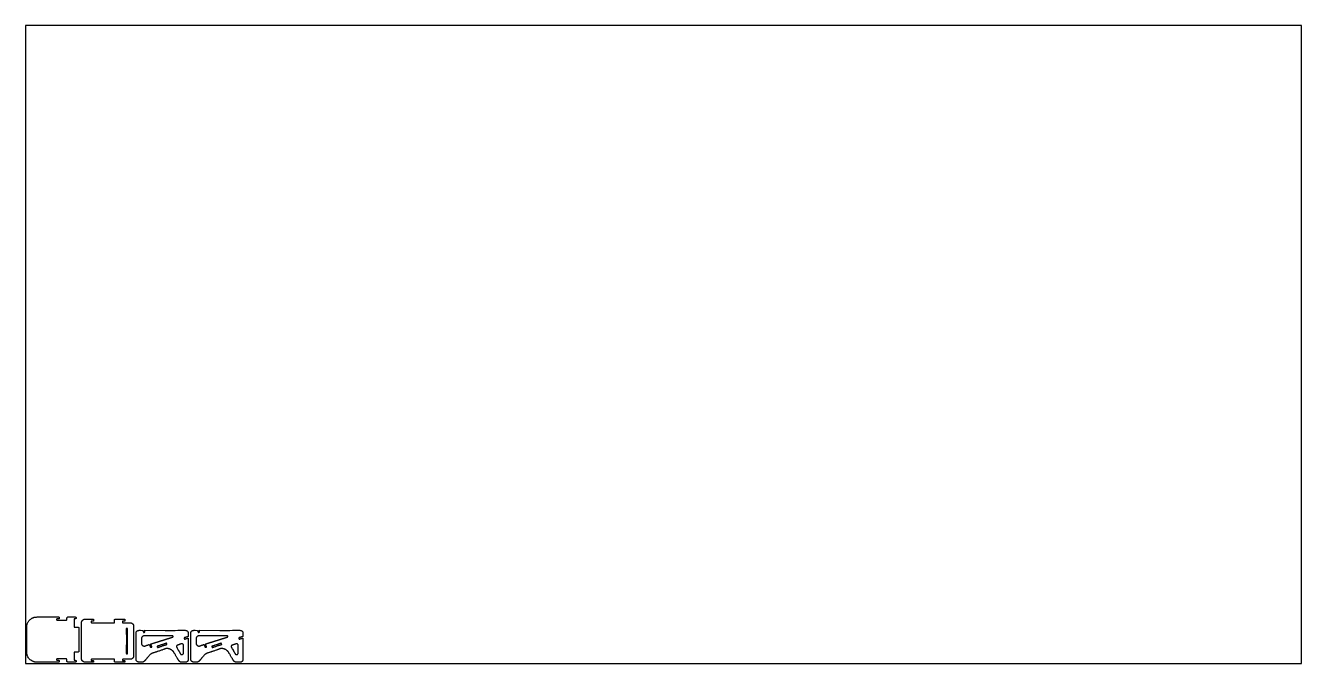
# Model space of a CAD drawing. Header units: metres. Extents: x 0 to 2440, y 0 to 1220.
import ezdxf

# ---------------------------------------------------------------- set-up
doc = ezdxf.new("R2010")
doc.units = ezdxf.units.M

# ---------------------------------------------------------------- blocks, each defined once
blk = doc.blocks.new('PART_0')
at = {"layer": 'CUT'}
blk.add_lwpolyline([(27.8, 10.2), (27.4, 10.2), (27, 10.3), (26.5, 10.4), (26, 10.4), (25.5, 10.5), (25.1, 10.6), (24.6, 10.8), (24.1, 10.9), (23.6, 11), (23.2, 11.1), (22.8, 11.3), (21.1, 12), (19.6, 12.8), (18.1, 13.8), (16.7, 14.8), (15.5, 16), (14.3, 17.3), (13.3, 18.7), (12.4, 20.2), (11.7, 21.8), (11.1, 23.4), (10.6, 25.1), (10.5, 25.6), (10.4, 26), (10.4, 26.6), (10.3, 27.5), (10.3, 28.8), (10.3, 30.7), (10.3, 33.3), (10.2, 36.7), (10.2, 41.1), (10.2, 46.7), (10.2, 53.6), (10.2, 60.7), (10.2, 66.5), (10.2, 71), (10.3, 74.4), (10.3, 77), (10.3, 78.8), (10.4, 80), (10.4, 80.9), (10.5, 81.4), (10.6, 81.9), (10.8, 82.4), (11.1, 83.6), (11.6, 84.8), (12.1, 86), (12.6, 87.1), (13.3, 88.1), (14, 89.1), (14.8, 90.1), (15.7, 91), (16.6, 91.9), (17.6, 92.7), (18.7, 93.5), (19.2, 93.8), (19.8, 94.1), (20.4, 94.4), (20.9, 94.7), (21.5, 95), (22.1, 95.3), (22.7, 95.5), (23.3, 95.7), (23.9, 95.9), (24.5, 96.1), (25.2, 96.2), (25.6, 96.3), (26.1, 96.4), (26.6, 96.5), (27.3, 96.5), (28.4, 96.5), (29.9, 96.6), (32.1, 96.6), (34.9, 96.6), (38.7, 96.6), (43.4, 96.6), (49.2, 96.6), (71.1, 96.6), (71.5, 96.4), (71.6, 96.3), (71.8, 96.2), (71.9, 96.1), (72, 96), (72, 95.9), (72.1, 95.8), (72.1, 95.6), (72.2, 95.4), (72.2, 95.2), (72.2, 94.9), (72.2, 94.7), (72.2, 94.3), (72.1, 93.9), (72.1, 93.7), (72, 93.5), (71.9, 93.3), (71.7, 93.2), (71.5, 93.1), (71.1, 93.1), (70.7, 93), (70.2, 93), (69.6, 93), (69.1, 93), (68.7, 93), (68.3, 92.9), (68, 92.9), (67.8, 92.9), (67.7, 92.8), (67.5, 92.8), (67.4, 92.7), (67.3, 92.6), (67.3, 92.5), (67.2, 92.3), (67.2, 92.3), (67.2, 92.2), (67.1, 92.2), (67.1, 92.1), (67.1, 92), (67.1, 92), (67.1, 91.9), (67.1, 91.8), (67.1, 91.8), (67.1, 91.7), (67.1, 91.6), (67.1, 91.5), (67.2, 91.4), (67.2, 91.3), (67.2, 91.2), (67.3, 91.1), (67.3, 91), (67.4, 90.9), (67.5, 90.8), (67.6, 90.7), (67.6, 90.7), (67.8, 90.6), (67.8, 90.6), (67.9, 90.5), (68.1, 90.5), (68.4, 90.5), (68.9, 90.5), (69.5, 90.4), (70.3, 90.4), (71.4, 90.4), (72.8, 90.4), (74.5, 90.4), (76.6, 90.4), (78.1, 90.4), (79.5, 90.4), (80.7, 90.4), (81.8, 90.4), (82.8, 90.4), (83.6, 90.4), (84.3, 90.4), (84.8, 90.4), (85.2, 90.4), (85.5, 90.5), (85.7, 90.5), (85.8, 90.5), (85.9, 90.6), (86.1, 90.6), (86.2, 90.7), (86.3, 90.8), (86.4, 90.9), (86.5, 90.9), (86.6, 91.1), (86.7, 91.2), (86.8, 91.3), (86.8, 91.4), (86.9, 91.5), (86.9, 91.5), (86.9, 91.6), (86.9, 91.8), (87, 91.9), (87, 92.1), (87, 92.3), (87, 92.6), (87, 92.9), (87, 93.2), (87, 93.6), (87.1, 95.5), (87.3, 95.8), (87.4, 95.9), (87.4, 95.9), (87.5, 96), (87.5, 96.1), (87.6, 96.1), (87.6, 96.2), (87.7, 96.2), (87.8, 96.3), (87.8, 96.3), (87.9, 96.3), (87.9, 96.4), (88.3, 96.6), (95.9, 96.6), (97.6, 96.6), (99.1, 96.6), (100.3, 96.6), (101.2, 96.6), (102, 96.6), (102.6, 96.6), (103, 96.6), (103.3, 96.5), (103.5, 96.5), (103.6, 96.5), (103.7, 96.5), (103.8, 96.4), (103.9, 96.3), (104, 96.2), (104.1, 96.1), (104.2, 96), (104.2, 95.9), (104.3, 95.7), (104.3, 95.5), (104.3, 95.3), (104.3, 95), (104.3, 94.7), (104.3, 94.5), (104.3, 94.3), (104.3, 94.1), (104.3, 93.9), (104.3, 93.8), (104.3, 93.7), (104.3, 93.6), (104.2, 93.6), (104.2, 93.5), (104.2, 93.5), (104.1, 93.4), (104.1, 93.3), (104, 93.3), (103.9, 93.2), (103.8, 93.1), (103.6, 93.1), (103.5, 93.1), (103.3, 93), (103.1, 93), (102.8, 93), (102.6, 93), (102.2, 93), (101.9, 93), (101.7, 93), (101.5, 93), (101.3, 93), (101.2, 93), (101.1, 93), (101, 92.9), (101, 92.9), (100.9, 92.9), (100.9, 92.8), (100.9, 92.8), (100.8, 92.7), (100.8, 92.6), (100.7, 92.5), (100.7, 92.3), (100.7, 91.9), (100.7, 91.4), (100.7, 90.7), (100.7, 89.8), (100.7, 88.6), (100.7, 87.1), (100.7, 85.3), (100.7, 83.9), (100.7, 82.7), (100.7, 81.6), (100.7, 80.7), (100.7, 79.9), (100.7, 79.3), (100.7, 78.7), (100.7, 78.3), (100.7, 78), (100.7, 77.8), (100.7, 77.7), (100.8, 77.7), (100.8, 77.6), (100.8, 77.6), (100.8, 77.5), (100.9, 77.5), (100.9, 77.4), (101, 77.4), (101, 77.4), (101, 77.3), (101.1, 77.3), (101.1, 77.3), (101.4, 77.1), (105, 77.1), (105.9, 77.1), (106.7, 77.1), (107.3, 77.1), (107.8, 77.1), (108.2, 77), (108.5, 77), (108.8, 77), (109, 76.9), (109.1, 76.9), (109.2, 76.8), (109.3, 76.7), (109.3, 76.7), (109.4, 76.6), (109.4, 76.6), (109.4, 76.6), (109.5, 76.5), (109.5, 76.5), (109.5, 76.4), (109.6, 76.4), (109.6, 76.3), (109.6, 76.3), (109.6, 76.2), (109.7, 76.1), (109.7, 75.9), (109.7, 75.4), (109.8, 74.7), (109.8, 73.5), (109.8, 71.9), (109.8, 69.7), (109.8, 66.8), (109.8, 63.2), (109.8, 58.7), (109.7, 53.3), (109.8, 47.9), (109.8, 43.4), (109.8, 39.8), (109.8, 36.9), (109.8, 34.7), (109.8, 33.1), (109.7, 32), (109.7, 31.2), (109.7, 30.8), (109.7, 30.5), (109.6, 30.4), (109.6, 30.4), (109.6, 30.3), (109.6, 30.3), (109.5, 30.2), (109.5, 30.2), (109.5, 30.1), (109.4, 30.1), (109.4, 30), (109.4, 30), (109.3, 30), (109.3, 29.9), (109.2, 29.8), (109.1, 29.8), (109, 29.7), (108.8, 29.7), (108.5, 29.6), (108.2, 29.6), (107.8, 29.6), (107.3, 29.6), (106.7, 29.6), (105.9, 29.6), (105, 29.6), (104.1, 29.6), (103.4, 29.6), (102.9, 29.6), (102.4, 29.6), (102.1, 29.6), (101.8, 29.5), (101.6, 29.5), (101.4, 29.5), (101.3, 29.5), (101.2, 29.5), (101.2, 29.4), (101, 29.3), (100.9, 29.3), (100.8, 29.1), (100.8, 28.9), (100.7, 28.5), (100.7, 28), (100.7, 27.3), (100.6, 26.3), (100.6, 25.1), (100.7, 23.4), (100.7, 21.5), (100.7, 19.7), (100.7, 18.2), (100.7, 17), (100.7, 16.1), (100.7, 15.4), (100.7, 14.9), (100.7, 14.5), (100.7, 14.3), (100.8, 14.2), (100.8, 14.1), (100.9, 14), (101, 13.8), (102.3, 13.8), (102.8, 13.8), (103.2, 13.8), (103.5, 13.7), (103.8, 13.7), (104, 13.6), (104.1, 13.5), (104.2, 13.3), (104.3, 13.1), (104.3, 12.8), (104.3, 12.4), (104.3, 12), (104.3, 11.7), (104.3, 11.5), (104.3, 11.2), (104.3, 11.1), (104.2, 10.9), (104.2, 10.8), (104.1, 10.7), (104, 10.6), (103.9, 10.5), (103.8, 10.4), (103.7, 10.4), (103.6, 10.3), (103.5, 10.3), (103.3, 10.3), (103, 10.2), (102.6, 10.2), (102, 10.2), (101.2, 10.2), (100.3, 10.2), (99, 10.2), (97.6, 10.2), (95.8, 10.2), (88.1, 10.3), (87.8, 10.5), (87.7, 10.5), (87.7, 10.6), (87.6, 10.6), (87.6, 10.7), (87.5, 10.8), (87.5, 10.8), (87.4, 10.9), (87.4, 10.9), (87.3, 11), (87.3, 11.1), (87.2, 11.1), (87.2, 11.2), (87.1, 11.3), (87.1, 11.4), (87, 11.5), (87, 11.6), (87, 11.8), (87, 12), (87, 12.3), (87, 12.6), (87, 12.9), (86.9, 13.4), (86.9, 13.8), (86.9, 14.2), (86.9, 14.5), (86.9, 14.7), (86.9, 14.9), (86.9, 15.1), (86.9, 15.2), (86.8, 15.3), (86.8, 15.4), (86.8, 15.5), (86.8, 15.6), (86.7, 15.7), (86.6, 15.8), (86.5, 15.9), (86.4, 15.9), (86.3, 16), (86.2, 16.1), (86.1, 16.2), (86, 16.2), (85.8, 16.3), (85.7, 16.3), (85.6, 16.3), (85.4, 16.3), (85.1, 16.3), (84.6, 16.4), (84, 16.4), (83.2, 16.4), (82.3, 16.4), (81.3, 16.4), (80.2, 16.4), (79.1, 16.4), (77.9, 16.4), (76.6, 16.4), (74.5, 16.4), (72.8, 16.4), (71.4, 16.4), (70.3, 16.4), (69.5, 16.4), (68.8, 16.4), (68.4, 16.3), (68.1, 16.3), (67.9, 16.3), (67.8, 16.3), (67.8, 16.2), (67.6, 16.1), (67.5, 16.1), (67.4, 16), (67.4, 15.9), (67.3, 15.8), (67.2, 15.7), (67.2, 15.6), (67.2, 15.5), (67.1, 15.3), (67.1, 15.2), (67.1, 15.1), (67.1, 14.9), (67.1, 14.8), (67.2, 14.6), (67.2, 14.5), (67.2, 14.4), (67.3, 14.3), (67.3, 14.2), (67.4, 14.2), (67.5, 14.1), (67.6, 14), (67.7, 14), (67.8, 13.9), (67.8, 13.9), (67.9, 13.9), (68, 13.9), (68.2, 13.9), (68.3, 13.9), (68.5, 13.8), (68.7, 13.8), (69, 13.8), (69.3, 13.8), (69.6, 13.8), (70.1, 13.8), (70.4, 13.8), (70.8, 13.8), (71, 13.8), (71.2, 13.8), (71.4, 13.7), (71.6, 13.7), (71.7, 13.6), (71.8, 13.6), (71.9, 13.5), (72, 13.4), (72, 13.3), (72, 13.3), (72.1, 13.2), (72.1, 13.1), (72.1, 13.1), (72.1, 13), (72.1, 12.8), (72.1, 12.7), (72.1, 12.5), (72.1, 12.3), (72.1, 12.1), (72.1, 11.8), (72.1, 11.6), (72.1, 11.4), (72.1, 11.3), (72.1, 11.2), (72.1, 11.1), (72.1, 11), (72.1, 10.9), (72, 10.9), (72, 10.8), (71.9, 10.7), (71.8, 10.6), (71.7, 10.5), (71.5, 10.4), (71, 10.4), (70.1, 10.3), (68.8, 10.3), (66.7, 10.2), (64, 10.2), (60.3, 10.2), (55.6, 10.2), (49.8, 10.2), (46.6, 10.2), (43.6, 10.2), (40.7, 10.2), (38, 10.2), (35.6, 10.2), (33.4, 10.2), (31.5, 10.2), (30, 10.2), (28.9, 10.2), (28.1, 10.2), (27.8, 10.2)], close=True, dxfattribs=at)
blk = doc.blocks.new('PART_1')
at = {"layer": 'CUT'}
for points in [[(16.9, 10.2), (16.4, 10.3), (15.9, 10.4), (15.5, 10.5), (15, 10.6), (14.6, 10.8), (14.2, 11), (13.8, 11.2), (13.5, 11.4), (13.1, 11.6), (12.7, 11.9), (12.4, 12.2), (12.2, 12.4), (12, 12.7), (11.8, 12.9), (11.6, 13.2), (11.4, 13.4), (11.2, 13.7), (11.1, 13.9), (10.9, 14.2), (10.8, 14.5), (10.7, 14.8), (10.6, 15), (10.5, 15.3), (10.4, 15.6), (10.3, 16.1), (10.3, 17), (10.3, 18.6), (10.2, 20.9), (10.2, 24.2), (10.2, 28.8), (10.2, 34.6), (10.2, 42.1), (10.3, 51.3), (10.2, 59.3), (10.2, 65.9), (10.2, 71.4), (10.2, 75.8), (10.2, 79.3), (10.2, 81.9), (10.2, 83.8), (10.3, 85.1), (10.3, 85.9), (10.3, 86.4), (10.3, 86.7), (10.4, 87), (10.5, 87.4), (10.6, 87.8), (10.8, 88.1), (10.9, 88.5), (11.1, 88.8), (11.3, 89.1), (11.5, 89.4), (11.8, 89.7), (12, 90), (12.3, 90.3), (12.6, 90.6), (12.9, 90.9), (13.2, 91.1), (13.6, 91.4), (13.9, 91.6), (14.2, 91.7), (14.5, 91.9), (14.9, 92), (15.3, 92.2), (15.7, 92.3), (16.1, 92.4), (16.3, 92.4), (16.5, 92.4), (16.8, 92.4), (17.1, 92.4), (17.7, 92.5), (18.3, 92.5), (19.1, 92.5), (20.1, 92.5), (21.4, 92.5), (22.9, 92.5), (24.6, 92.5), (32.5, 92.4), (32.7, 92.3), (32.8, 92.2), (32.8, 92.2), (32.9, 92.2), (32.9, 92.1), (33, 92.1), (33, 92), (33.1, 92), (33.1, 91.9), (33.1, 91.9), (33.2, 91.9), (33.2, 91.8), (33.2, 91.7), (33.3, 91.7), (33.3, 91.6), (33.3, 91.6), (33.3, 91.5), (33.4, 91.4), (33.4, 91.3), (33.4, 91.1), (33.4, 90.9), (33.4, 90.7), (33.4, 90.5), (33.4, 90.2), (33.4, 90), (33.4, 89.8), (33.4, 89.7), (33.4, 89.6), (33.3, 89.5), (33.3, 89.4), (33.3, 89.3), (33.2, 89.3), (33.2, 89.2), (33.1, 89.1), (33, 89), (32.9, 88.9), (32.8, 88.8), (32.7, 88.7), (32.6, 88.7), (32.4, 88.6), (32.2, 88.6), (32, 88.6), (31.7, 88.6), (31.3, 88.6), (30.9, 88.6), (30.3, 88.6), (29.9, 88.5), (29.5, 88.5), (29.2, 88.5), (29, 88.4), (28.9, 88.3), (28.8, 88.1), (28.7, 87.9), (28.7, 87.7), (28.6, 87.4), (28.6, 87), (28.6, 86.9), (28.6, 86.7), (28.6, 86.6), (28.6, 86.5), (28.7, 86.4), (28.7, 86.3), (28.7, 86.2), (28.7, 86.1), (28.7, 86.1), (28.7, 86), (28.8, 86), (28.8, 85.9), (28.9, 85.8), (29.1, 85.7), (29.6, 85.6), (30.5, 85.6), (31.9, 85.6), (34, 85.5), (36.8, 85.5), (40.5, 85.5), (45.2, 85.5), (51, 85.5), (56.1, 85.5), (60.3, 85.5), (63.7, 85.5), (66.4, 85.5), (68.6, 85.5), (70.2, 85.5), (71.3, 85.5), (72.1, 85.6), (72.6, 85.6), (72.9, 85.6), (73, 85.6), (73.1, 85.7), (73.2, 85.8), (73.3, 85.9), (73.3, 86), (73.4, 86.1), (73.4, 86.4), (73.4, 86.7), (73.5, 87.1), (73.5, 87.6), (73.5, 88.2), (73.5, 88.9), (73.5, 91.5), (73.7, 91.8), (73.8, 92), (73.9, 92.1), (74, 92.2), (74.2, 92.3), (74.6, 92.3), (75.2, 92.4), (76.1, 92.4), (77.3, 92.4), (78.9, 92.4), (80.9, 92.4), (83.3, 92.4), (85.8, 92.4), (87.8, 92.4), (89.4, 92.4), (90.6, 92.4), (91.5, 92.4), (92.1, 92.4), (92.5, 92.3), (92.7, 92.3), (92.9, 92.2), (93, 92.1), (93.1, 92), (93.1, 91.9), (93.1, 91.8), (93.2, 91.8), (93.2, 91.7), (93.2, 91.6), (93.2, 91.5), (93.2, 91.4), (93.2, 91.2), (93.2, 91), (93.2, 90.8), (93.2, 90.5), (93.2, 90.3), (93.2, 90.1), (93.2, 89.9), (93.2, 89.7), (93.2, 89.6), (93.2, 89.5), (93.2, 89.4), (93.2, 89.3), (93.1, 89.3), (93.1, 89.2), (93.1, 89.2), (93, 89), (92.9, 88.9), (92.8, 88.8), (92.7, 88.8), (92.6, 88.7), (92.4, 88.7), (92.2, 88.6), (91.9, 88.6), (91.6, 88.6), (91.3, 88.6), (90.8, 88.6), (90.3, 88.6), (89.9, 88.5), (89.6, 88.5), (89.3, 88.5), (89.1, 88.5), (89, 88.4), (88.9, 88.4), (88.8, 88.3), (88.7, 88.2), (88.6, 88.1), (88.6, 88), (88.6, 87.9), (88.6, 87.8), (88.6, 87.8), (88.5, 87.7), (88.5, 87.6), (88.5, 87.5), (88.5, 87.4), (88.5, 87.3), (88.5, 87.1), (88.5, 87), (88.5, 86.9), (88.5, 86.7), (88.6, 86.5), (88.6, 86.4), (88.6, 86.2), (88.6, 86.1), (88.7, 86), (88.7, 85.9), (88.8, 85.9), (88.8, 85.8), (88.9, 85.7), (89, 85.7), (89.1, 85.7), (89.3, 85.6), (89.6, 85.6), (90, 85.6), (90.6, 85.6), (91.3, 85.6), (92.1, 85.6), (93.1, 85.6), (94.2, 85.6), (95.5, 85.6), (96.9, 85.6), (99.1, 85.6), (100.8, 85.5), (102.1, 85.5), (103.2, 85.5), (104, 85.5), (104.6, 85.5), (105, 85.4), (105.3, 85.3), (105.6, 85.2), (105.9, 85.1), (106.2, 85), (106.6, 84.7), (107.1, 84.4), (107.5, 84.1), (107.9, 83.8), (108.2, 83.4), (108.5, 83), (108.8, 82.6), (109.1, 82.2), (109.3, 81.7), (109.5, 81.3), (109.6, 80.8), (109.8, 80.1), (109.7, 50.4), (109.7, 20.8), (109.6, 20.3), (109.4, 19.7), (109.1, 19.2), (108.8, 18.7), (108.4, 18.2), (108.1, 17.8), (107.7, 17.4), (107.2, 17), (106.7, 16.7), (106.2, 16.4), (105.7, 16.2), (105.2, 16), (104.5, 15.8), (96.8, 15.8), (95.3, 15.8), (94, 15.8), (92.9, 15.8), (91.9, 15.8), (91.1, 15.8), (90.4, 15.8), (89.9, 15.8), (89.5, 15.8), (89.2, 15.7), (89, 15.7), (89, 15.7), (88.9, 15.6), (88.8, 15.5), (88.7, 15.4), (88.6, 15.2), (88.6, 15), (88.5, 14.8), (88.5, 14.6), (88.5, 14.4), (88.5, 14.2), (88.6, 14.1), (88.6, 13.9), (88.7, 13.8), (88.7, 13.7), (88.8, 13.6), (88.9, 13.5), (89, 13.4), (89.2, 13.4), (89.4, 13.4), (89.6, 13.3), (89.9, 13.3), (90.3, 13.3), (90.8, 13.3), (91.3, 13.3), (91.7, 13.3), (92, 13.3), (92.2, 13.2), (92.4, 13.2), (92.6, 13.2), (92.7, 13.1), (92.8, 13), (92.9, 12.9), (93, 12.8), (93.1, 12.7), (93.2, 12.6), (93.2, 12.5), (93.2, 12.5), (93.2, 12.4), (93.3, 12.4), (93.3, 12.3), (93.3, 12.2), (93.3, 12.1), (93.3, 12), (93.3, 11.9), (93.3, 11.7), (93.3, 11.5), (93.3, 11.4), (93.3, 11.2), (93.2, 11.1), (93.2, 10.9), (93.1, 10.8), (93, 10.7), (93, 10.6), (92.8, 10.5), (92.7, 10.5), (92.6, 10.4), (92.2, 10.2), (83.4, 10.2), (81.2, 10.2), (79.4, 10.2), (78, 10.2), (76.8, 10.2), (76, 10.2), (75.4, 10.3), (74.9, 10.3), (74.6, 10.3), (74.4, 10.3), (74.3, 10.4), (74.2, 10.4), (74.2, 10.4), (74.1, 10.5), (74.1, 10.5), (74, 10.5), (74, 10.6), (73.9, 10.6), (73.9, 10.7), (73.8, 10.7), (73.8, 10.7), (73.7, 10.8), (73.7, 10.8), (73.7, 10.9), (73.6, 10.9), (73.6, 11), (73.6, 11.1), (73.6, 11.3), (73.5, 11.4), (73.5, 11.6), (73.5, 11.9), (73.5, 12.3), (73.5, 12.7), (73.5, 13.2), (73.5, 13.7), (73.5, 14.2), (73.4, 14.6), (73.4, 14.9), (73.4, 15.1), (73.4, 15.3), (73.3, 15.4), (73.3, 15.5), (73.2, 15.6), (73.2, 15.7), (73.1, 15.8), (73, 15.8), (72.7, 15.8), (72.2, 15.8), (71.3, 15.8), (70.1, 15.9), (68.5, 15.9), (66.3, 15.9), (63.5, 15.9), (60.1, 15.9), (56, 15.9), (51.1, 15.9), (29.2, 15.8), (28.9, 15.6), (28.7, 15.4), (28.7, 14.6), (28.7, 14.4), (28.7, 14.2), (28.7, 14.1), (28.7, 14), (28.7, 13.9), (28.7, 13.8), (28.7, 13.8), (28.7, 13.7), (28.8, 13.7), (28.8, 13.6), (28.9, 13.6), (29.1, 13.3), (30.8, 13.3), (31.3, 13.3), (31.7, 13.3), (32, 13.3), (32.2, 13.2), (32.5, 13.2), (32.6, 13.2), (32.7, 13.1), (32.8, 13.1), (32.9, 13), (33, 12.9), (33.1, 12.8), (33.2, 12.7), (33.2, 12.6), (33.2, 12.6), (33.3, 12.5), (33.3, 12.5), (33.3, 12.4), (33.3, 12.3), (33.3, 12.2), (33.3, 12.1), (33.3, 11.9), (33.3, 11.8), (33.3, 11.6), (33.3, 11.4), (33.3, 11.2), (33.3, 11), (33.2, 10.9), (33.2, 10.8), (33.1, 10.7), (33, 10.6), (32.9, 10.5), (32.8, 10.5), (32.6, 10.4), (32.5, 10.3), (32.4, 10.3), (32.3, 10.3), (32, 10.3), (31.6, 10.2), (31.1, 10.2), (30.3, 10.2), (29.4, 10.2), (28.1, 10.2), (26.6, 10.2), (24.7, 10.2), (23.6, 10.2), (22.5, 10.2), (21.5, 10.2), (20.6, 10.2), (19.7, 10.2), (18.9, 10.2), (18.2, 10.2), (17.7, 10.2), (17.3, 10.2), (17, 10.2), (16.9, 10.2)], [(98.1, 26.2), (98.2, 26.3), (98.2, 26.4), (98.3, 26.6), (98.4, 27.2), (98.4, 28.2), (98.4, 29.7), (98.4, 32), (98.4, 35.1), (98.4, 39.2), (98.4, 44.3), (98.3, 50.3), (98.4, 56.7), (98.4, 62), (98.4, 66), (98.4, 69.2), (98.4, 71.4), (98.4, 73), (98.3, 73.9), (98.3, 74.4), (98.2, 74.7), (98.1, 74.7), (98, 74.7), (97.9, 74.8), (97.9, 74.8), (97.8, 74.8), (97.7, 74.8), (97.7, 74.8), (97.6, 74.8), (97.5, 74.8), (97.4, 74.8), (97.3, 74.8), (97.2, 74.8), (97, 74.8), (96.9, 74.8), (96.7, 74.8), (96.6, 74.8), (96.5, 74.8), (96.4, 74.8), (96.3, 74.7), (96.3, 74.7), (96.2, 74.7), (96.2, 74.6), (96.1, 74.6), (96.1, 74.5), (95.9, 74.3), (96, 50.3), (96, 46.2), (95.9, 42.3), (95.9, 38.8), (95.9, 35.8), (95.9, 33.3), (95.9, 31.2), (95.9, 29.5), (95.9, 28.2), (95.9, 27.3), (95.9, 26.8), (95.9, 26.6), (96, 26.5), (96.1, 26.4), (96.1, 26.4), (96.2, 26.3), (96.3, 26.3), (96.4, 26.2), (96.5, 26.2), (96.6, 26.2), (96.8, 26.2), (96.9, 26.2), (97.1, 26.2), (97.3, 26.2), (97.4, 26.2), (97.5, 26.2), (97.6, 26.2), (97.7, 26.2), (97.8, 26.2), (97.9, 26.2), (97.9, 26.2), (98, 26.2), (98, 26.2), (98.1, 26.2)]]:
    blk.add_lwpolyline(points, close=True, dxfattribs=at)
blk = doc.blocks.new('PART_2')
at = {"layer": 'CUT'}
for points in [[(95.9, 10.3), (95.6, 10.4), (95.3, 10.4), (95, 10.5), (94.7, 10.7), (94.4, 10.8), (94.2, 10.9), (93.9, 11.1), (93.7, 11.3), (93.4, 11.5), (93.2, 11.7), (93, 11.9), (92.8, 12), (92.7, 12.2), (92.6, 12.3), (92.5, 12.4), (92.4, 12.6), (92.2, 12.8), (92.1, 12.9), (92, 13.1), (91.8, 13.4), (91.7, 13.7), (91.5, 14), (91.3, 14.2), (91.1, 14.5), (90.9, 14.9), (90.7, 15.3), (90.4, 15.7), (90.2, 16.1), (89.9, 16.6), (89.6, 17.1), (89.3, 17.6), (89, 18), (88.7, 18.5), (88.2, 19.4), (87.6, 20.3), (87, 21.3), (86.4, 22.3), (85.8, 23.3), (85.2, 24.3), (84.7, 25.3), (84.1, 26.2), (83.6, 27), (83.2, 27.7), (82.8, 28.4), (82.6, 28.7), (82.4, 29.1), (82.2, 29.4), (82, 29.7), (81.8, 30), (81.6, 30.3), (81.4, 30.5), (81.1, 30.8), (80.9, 31), (80.7, 31.3), (80.4, 31.6), (79.9, 32.1), (79.3, 32.6), (78.7, 33.1), (78.1, 33.5), (77.5, 33.9), (76.9, 34.3), (76.2, 34.6), (75.5, 35), (74.8, 35.3), (74.1, 35.5), (73.4, 35.8), (72.8, 35.9), (72.2, 36), (71.6, 36.1), (71, 36.2), (70.5, 36.3), (69.9, 36.3), (69.4, 36.3), (68.8, 36.3), (68.3, 36.3), (67.8, 36.2), (67.3, 36.1), (67.2, 36.1), (67.1, 36), (66.9, 36), (66.7, 35.9), (66.4, 35.8), (66.1, 35.7), (65.9, 35.6), (65.5, 35.5), (65.2, 35.4), (64.9, 35.3), (64.6, 35.2), (63.9, 34.9), (63, 34.6), (62, 34.3), (60.9, 33.9), (59.7, 33.4), (58.4, 33), (57, 32.5), (55.6, 32), (54.2, 31.5), (52.8, 31.1), (51.4, 30.6), (50.7, 30.4), (50.1, 30.2), (49.5, 30), (48.9, 29.8), (48.3, 29.6), (47.6, 29.4), (46.9, 29.1), (46.1, 28.9), (45.2, 28.6), (44.2, 28.2), (43, 27.8), (42.4, 27.7), (42, 27.5), (41.6, 27.4), (41.2, 27.3), (41, 27.2), (40.7, 27.1), (40.5, 27), (40.3, 26.9), (40.2, 26.9), (40, 26.8), (39.9, 26.7), (39.4, 26.4), (38.9, 26.2), (38.4, 25.8), (37.9, 25.5), (37.4, 25.1), (36.9, 24.6), (36.4, 24.1), (35.8, 23.5), (35.1, 22.8), (34.4, 22), (33.7, 21.1), (33.1, 20.4), (32.6, 19.8), (32.2, 19.3), (31.8, 18.9), (31.5, 18.5), (31.2, 18.2), (30.9, 17.8), (30.6, 17.5), (30.3, 17.1), (29.9, 16.7), (29.5, 16.2), (29.3, 16), (29.1, 15.7), (28.9, 15.5), (28.7, 15.3), (28.5, 15), (28.4, 14.8), (28.2, 14.7), (28.1, 14.5), (28, 14.4), (27.9, 14.3), (27.8, 14.2), (27.8, 14.1), (27.7, 14.1), (27.6, 14), (27.5, 13.9), (27.5, 13.8), (27.4, 13.7), (27.3, 13.6), (27.2, 13.5), (27.1, 13.4), (27, 13.2), (26.9, 13.1), (26.8, 13), (26.7, 12.9), (26.7, 12.8), (26.6, 12.7), (26.5, 12.6), (26.4, 12.5), (26.3, 12.4), (26.2, 12.3), (26.1, 12.2), (26, 12.1), (25.9, 12), (25.8, 11.9), (25.6, 11.7), (25.4, 11.6), (25.2, 11.4), (25, 11.3), (24.8, 11.2), (24.6, 11), (24.4, 10.9), (24.2, 10.8), (24, 10.7), (23.8, 10.6), (23.2, 10.4), (19, 10.4), (17.9, 10.4), (17, 10.4), (16.2, 10.4), (15.6, 10.4), (15.1, 10.5), (14.7, 10.5), (14.4, 10.5), (14.1, 10.6), (13.9, 10.6), (13.7, 10.7), (13.4, 10.8), (13.1, 10.9), (12.8, 11.1), (12.5, 11.3), (12.3, 11.4), (12, 11.7), (11.8, 11.9), (11.5, 12.1), (11.3, 12.4), (11.1, 12.6), (11, 12.9), (10.8, 13.2), (10.8, 13.3), (10.7, 13.4), (10.7, 13.5), (10.6, 13.6), (10.6, 13.7), (10.5, 13.8), (10.5, 13.9), (10.5, 14), (10.4, 14.1), (10.4, 14.2), (10.4, 14.2), (10.3, 14.4), (10.3, 14.7), (10.3, 15.2), (10.3, 16.2), (10.3, 17.5), (10.3, 19.4), (10.3, 22), (10.3, 25.3), (10.3, 29.4), (10.3, 34.5), (10.3, 40.6), (10.3, 46.5), (10.2, 51.4), (10.2, 55.5), (10.2, 58.8), (10.2, 61.4), (10.2, 63.3), (10.3, 64.8), (10.3, 65.8), (10.3, 66.4), (10.3, 66.8), (10.3, 67), (10.5, 67.5), (10.6, 68), (10.8, 68.5), (11.1, 68.9), (11.4, 69.3), (11.8, 69.7), (12.1, 70), (12.6, 70.3), (13, 70.5), (13.5, 70.7), (14, 70.9), (14.1, 71), (14.3, 71), (14.4, 71), (14.6, 71), (14.9, 71), (15.2, 71), (15.6, 71.1), (16.1, 71.1), (16.8, 71.1), (17.5, 71.1), (18.5, 71.1), (22.5, 71), (22.7, 70.8), (22.8, 70.8), (22.8, 70.7), (22.9, 70.7), (22.9, 70.6), (23, 70.5), (23.1, 70.4), (23.1, 70.2), (23.2, 69.9), (23.4, 69.7), (23.5, 69.3), (23.7, 68.9), (23.8, 68.6), (23.9, 68.3), (24, 68.1), (24.1, 67.9), (24.2, 67.7), (24.2, 67.6), (24.3, 67.5), (24.4, 67.4), (24.4, 67.4), (24.5, 67.3), (24.5, 67.3), (24.6, 67.2), (24.7, 67.1), (24.8, 67.1), (24.9, 67.1), (25, 67.1), (25.1, 67.1), (25.2, 67.1), (25.3, 67.1), (25.5, 67.1), (25.6, 67.2), (25.8, 67.2), (26.1, 67.4), (26.4, 67.5), (26.6, 67.6), (26.7, 67.7), (26.8, 67.8), (26.9, 68), (26.9, 68.1), (26.8, 68.4), (26.8, 68.6), (26.6, 68.9), (26.5, 69.2), (26.5, 69.4), (26.4, 69.5), (26.4, 69.6), (26.3, 69.7), (26.3, 69.8), (26.2, 69.9), (26.2, 70), (26.2, 70.1), (26.2, 70.2), (26.2, 70.2), (26.2, 70.3), (26.2, 70.3), (26.2, 70.4), (26.2, 70.5), (26.2, 70.5), (26.2, 70.6), (26.3, 70.7), (26.3, 70.7), (26.4, 70.8), (26.4, 70.8), (26.5, 70.9), (26.6, 70.9), (26.8, 71.1), (66, 71), (73.1, 71), (79.4, 71), (85.1, 71), (90, 71.1), (94.1, 71.1), (97.7, 71.1), (100.5, 71.1), (102.7, 71.1), (104.2, 71.1), (105.2, 71), (105.6, 71), (106, 70.9), (106.4, 70.8), (106.8, 70.6), (107.2, 70.4), (107.5, 70.2), (107.9, 70), (108.2, 69.7), (108.5, 69.4), (108.8, 69.1), (109, 68.7), (109.2, 68.4), (109.4, 68.1), (109.5, 67.9), (109.6, 67.6), (109.6, 67.4), (109.7, 67.1), (109.7, 66.7), (109.8, 66.3), (109.8, 65.7), (109.8, 65), (109.8, 64.2), (109.8, 63.2), (109.8, 62.2), (109.8, 61.5), (109.8, 60.8), (109.8, 60.3), (109.7, 60), (109.7, 59.7), (109.7, 59.5), (109.6, 59.3), (109.6, 59.2), (109.5, 59.2), (109.4, 59.1), (109.4, 59.1), (109.3, 59.1), (109.2, 59.1), (109.1, 59), (109, 59), (108.9, 58.9), (108.7, 58.9), (108.5, 58.8), (108.4, 58.8), (108.2, 58.7), (108, 58.7), (107.8, 58.6), (107.6, 58.5), (107.3, 58.5), (107.1, 58.4), (106.8, 58.3), (106.6, 58.2), (106.3, 58.2), (106.1, 58.1), (105.9, 58), (105.6, 58), (105.4, 57.9), (105.2, 57.8), (105, 57.8), (104.8, 57.7), (104.6, 57.6), (104.4, 57.6), (104.2, 57.5), (104, 57.5), (103.8, 57.4), (103.7, 57.3), (103.5, 57.3), (103.4, 57.3), (103.2, 57.2), (103.1, 57.2), (103, 57.1), (102.9, 57.1), (102.8, 57.1), (102.7, 57), (102.6, 57), (102.5, 57), (102.5, 56.9), (102.4, 56.9), (102.4, 56.9), (102.3, 56.9), (102.2, 56.8), (102.2, 56.7), (102.1, 56.7), (102.1, 56.6), (102, 56.5), (102, 56.4), (102, 56.3), (102, 56.3), (102, 56.2), (102, 56.1), (102, 56), (102.1, 55.8), (102.1, 55.6), (102.2, 55.5), (102.2, 55.3), (102.3, 55.1), (102.4, 55), (102.5, 54.8), (102.5, 54.7), (102.6, 54.6), (102.7, 54.6), (102.8, 54.5), (102.9, 54.4), (103, 54.4), (103.1, 54.4), (103.3, 54.4), (103.6, 54.5), (103.9, 54.5), (104.3, 54.7), (104.8, 54.8), (105.4, 55), (106.1, 55.2), (106.5, 55.4), (106.9, 55.5), (107.2, 55.6), (107.6, 55.7), (107.9, 55.8), (108.2, 55.9), (108.4, 56), (108.7, 56), (108.8, 56.1), (108.9, 56.1), (109, 56.1), (109.1, 56.1), (109.2, 56.1), (109.2, 56.1), (109.3, 56.1), (109.4, 56), (109.4, 56), (109.5, 56), (109.6, 55.9), (109.6, 55.8), (109.7, 55.8), (109.7, 55.7), (109.7, 55.6), (109.7, 55.1), (109.7, 54.4), (109.7, 53.3), (109.7, 51.9), (109.7, 50.1), (109.7, 48), (109.7, 45.4), (109.7, 42.3), (109.7, 38.9), (109.7, 34.9), (109.7, 30), (109.7, 26), (109.7, 22.7), (109.7, 20.1), (109.7, 18), (109.7, 16.5), (109.7, 15.4), (109.7, 14.7), (109.7, 14.2), (109.7, 14), (109.6, 13.8), (109.5, 13.3), (109.2, 12.9), (109, 12.4), (108.7, 12), (108.3, 11.7), (108, 11.3), (107.6, 11), (107.2, 10.8), (106.7, 10.5), (106.2, 10.4), (105.7, 10.3), (105.4, 10.2), (104.7, 10.2), (103.7, 10.2), (102.6, 10.2), (101.4, 10.2), (100.1, 10.2), (98.9, 10.2), (97.8, 10.2), (96.9, 10.2), (96.2, 10.2), (95.9, 10.3)], [(39.2, 38.8), (39.4, 38.9), (39.6, 39), (39.7, 39), (39.8, 39.1), (39.9, 39.2), (40, 39.2), (40.1, 39.3), (40.1, 39.4), (40.2, 39.5), (40.2, 39.6), (40.2, 39.7), (40.2, 39.7), (40.2, 39.8), (40.2, 39.9), (40.2, 40), (40.1, 40.2), (40, 40.4), (39.9, 40.7), (39.7, 41), (39.5, 41.5), (39.2, 42.1), (38.9, 42.9), (38.8, 43.1), (38.7, 43.2), (38.6, 43.4), (38.5, 43.6), (38.5, 43.7), (38.4, 43.9), (38.4, 44), (38.3, 44.1), (38.3, 44.2), (38.3, 44.3), (38.3, 44.3), (38.3, 44.4), (38.3, 44.5), (38.3, 44.5), (38.4, 44.6), (38.4, 44.7), (38.4, 44.8), (38.5, 44.9), (38.5, 44.9), (38.6, 45), (38.6, 45.1), (38.7, 45.1), (38.7, 45.1), (38.8, 45.1), (38.8, 45.2), (38.9, 45.2), (38.9, 45.2), (38.9, 45.2), (39, 45.2), (39.1, 45.3), (39.1, 45.3), (39.2, 45.3), (39.2, 45.3), (39.5, 45.4), (40, 45.5), (40.7, 45.8), (41.6, 46), (42.6, 46.3), (43.7, 46.7), (44.7, 47), (45.7, 47.3), (46.5, 47.6), (47.2, 47.8), (47.6, 48), (47.7, 48.1), (47.8, 48.1), (47.9, 48.2), (48, 48.2), (48, 48.2), (48.1, 48.2), (48.2, 48.2), (48.3, 48.3), (48.3, 48.3), (48.4, 48.3), (48.4, 48.3), (48.5, 48.3), (48.6, 48.3), (48.7, 48.3), (48.9, 48.3), (49.1, 48.4), (49.3, 48.4), (49.5, 48.5), (49.7, 48.6), (50, 48.7), (50.3, 48.7), (50.6, 48.8), (50.9, 48.9), (51.3, 49), (51.7, 49.2), (52.3, 49.3), (52.8, 49.5), (53.4, 49.7), (54, 49.9), (54.6, 50.1), (55.3, 50.3), (55.9, 50.5), (56.5, 50.7), (57.1, 50.9), (57.7, 51), (58.3, 51.2), (58.8, 51.4), (59.4, 51.6), (59.8, 51.7), (60.2, 51.8), (60.6, 51.9), (60.9, 52), (61.1, 52.1), (61.3, 52.2), (61.4, 52.2), (61.6, 52.2), (61.7, 52.3), (61.8, 52.3), (62, 52.4), (62.2, 52.4), (62.3, 52.5), (62.5, 52.5), (62.6, 52.6), (62.8, 52.6), (62.9, 52.7), (63.1, 52.7), (63.3, 52.8), (63.5, 52.9), (63.7, 52.9), (64, 53), (64.2, 53.1), (64.5, 53.2), (64.8, 53.3), (65.1, 53.4), (65.4, 53.5), (65.7, 53.6), (66, 53.7), (66.4, 53.8), (66.8, 53.9), (67.3, 54.1), (67.8, 54.3), (68.4, 54.4), (69, 54.6), (69.6, 54.8), (70.2, 55), (70.8, 55.2), (71.4, 55.4), (71.9, 55.5), (72.5, 55.7), (73, 55.9), (73.5, 56), (74, 56.2), (74.4, 56.3), (74.8, 56.5), (75.1, 56.6), (75.4, 56.6), (75.6, 56.7), (75.7, 56.7), (75.8, 56.8), (75.9, 56.8), (76, 56.8), (76.1, 56.9), (76.3, 56.9), (76.4, 57), (76.6, 57), (76.7, 57.1), (76.9, 57.1), (77.1, 57.2), (77.2, 57.2), (78, 57.5), (78.7, 57.7), (79.2, 57.9), (79.6, 58), (80, 58.1), (80.3, 58.2), (80.4, 58.3), (80.6, 58.4), (80.7, 58.5), (80.8, 58.6), (80.9, 58.7), (80.9, 58.7), (80.9, 58.8), (81, 58.8), (81, 58.9), (81, 58.9), (81, 59), (81, 59), (81, 59.1), (81, 59.2), (81, 59.2), (81, 59.3), (81, 59.5), (81, 59.6), (81, 59.7), (80.9, 59.8), (80.9, 59.9), (80.8, 60), (80.8, 60.1), (80.7, 60.2), (80.6, 60.3), (80.5, 60.4), (80.4, 60.4), (80.3, 60.4), (80.1, 60.5), (79.7, 60.5), (78.8, 60.5), (77.5, 60.5), (75.6, 60.5), (72.9, 60.5), (69.4, 60.5), (64.8, 60.5), (59.2, 60.5), (52.5, 60.4), (24.9, 60.5), (24.3, 60.3), (23.8, 60.2), (23.3, 60), (22.9, 59.7), (22.5, 59.5), (22.1, 59.2), (21.8, 58.8), (21.5, 58.5), (21.2, 58.1), (21, 57.7), (20.8, 57.2), (20.7, 56.8), (20.5, 56.2), (20.5, 50.8), (20.5, 49.5), (20.5, 48.5), (20.5, 47.6), (20.5, 46.9), (20.5, 46.3), (20.5, 45.9), (20.5, 45.6), (20.6, 45.4), (20.6, 45.2), (20.6, 45), (20.6, 44.9), (20.8, 44.3), (21.1, 43.7), (21.4, 43.2), (21.8, 42.7), (22.2, 42.3), (22.7, 41.9), (23.3, 41.6), (23.8, 41.4), (24.4, 41.2), (25, 41), (25.6, 41), (25.8, 41), (26, 41), (26.2, 41), (26.4, 41.1), (26.6, 41.1), (26.9, 41.2), (27.2, 41.3), (27.5, 41.4), (28, 41.5), (28.5, 41.7), (29.2, 42), (29.5, 42.1), (29.9, 42.2), (30.2, 42.3), (30.6, 42.5), (31, 42.6), (31.3, 42.7), (31.7, 42.8), (32, 42.9), (32.3, 43), (32.5, 43.1), (32.8, 43.2), (33, 43.3), (33.2, 43.4), (33.4, 43.4), (33.6, 43.5), (33.7, 43.6), (33.9, 43.6), (34, 43.7), (34.1, 43.7), (34.2, 43.7), (34.3, 43.8), (34.3, 43.8), (34.4, 43.8), (34.4, 43.8), (34.5, 43.8), (34.5, 43.8), (34.6, 43.8), (34.7, 43.8), (34.8, 43.8), (34.9, 43.8), (34.9, 43.8), (35, 43.7), (35.1, 43.7), (35.2, 43.6), (35.3, 43.6), (35.3, 43.6), (35.4, 43.5), (35.5, 43.4), (35.5, 43.4), (35.6, 43.3), (35.6, 43.2), (35.7, 43.1), (35.7, 42.9), (35.8, 42.8), (35.8, 42.7), (35.9, 42.6), (35.9, 42.6), (35.9, 42.5), (36, 42.4), (36, 42.2), (36.1, 42.1), (36.1, 42), (36.2, 41.9), (36.3, 41.8), (36.3, 41.6), (36.4, 41.5), (36.4, 41.4), (36.5, 41.2), (36.6, 41), (36.7, 40.9), (36.8, 40.7), (36.8, 40.5), (36.9, 40.3), (37, 40.2), (37.1, 40), (37.1, 39.8), (37.3, 39.5), (37.5, 39.2), (37.6, 38.9), (37.8, 38.8), (37.9, 38.6), (38, 38.6), (38.2, 38.5), (38.4, 38.5), (38.6, 38.6), (38.9, 38.7), (39.2, 38.8)], [(60.4, 41.3), (61.9, 41.8), (63.4, 42.2), (64.7, 42.6), (65.8, 42.9), (66.7, 43.2), (67.4, 43.5), (68, 43.7), (68.4, 43.8), (68.7, 43.9), (68.9, 44), (69, 44.1), (69.1, 44.1), (69.1, 44.2), (69.2, 44.3), (69.2, 44.4), (69.2, 44.5), (69.2, 44.6), (69.2, 44.7), (69.2, 44.8), (69.1, 44.9), (69.1, 45.1), (69, 45.2), (69, 45.4), (68.9, 45.6), (68.8, 45.7), (68.8, 45.8), (68.7, 45.9), (68.6, 46), (68.6, 46.1), (68.5, 46.2), (68.5, 46.2), (68.4, 46.3), (68.3, 46.3), (68.2, 46.3), (68.2, 46.3), (68.1, 46.4), (68, 46.4), (68, 46.4), (67.9, 46.4), (67.9, 46.4), (67.8, 46.4), (67.7, 46.3), (67.6, 46.3), (67.5, 46.3), (67.4, 46.2), (67.2, 46.2), (66.9, 46.1), (66.6, 45.9), (66.1, 45.8), (65.6, 45.6), (65.1, 45.4), (64.5, 45.3), (63.9, 45), (63.3, 44.8), (62.7, 44.6), (62, 44.3), (61.3, 44.1), (60.6, 43.8), (60, 43.5), (59.2, 43.4), (58.4, 43.2), (57.6, 42.9), (56.8, 42.7), (56.1, 42.5), (55.4, 42.2), (54.8, 42), (53.8, 41.7), (52.9, 41.4), (52.3, 41.2), (51.7, 41), (51.3, 40.9), (51.1, 40.8), (50.9, 40.7), (50.7, 40.6), (50.6, 40.5), (50.6, 40.4), (50.5, 40.2), (50.5, 40.2), (50.5, 40.1), (50.5, 40.1), (50.5, 40), (50.5, 40), (50.5, 39.9), (50.5, 39.8), (50.6, 39.7), (50.6, 39.6), (50.6, 39.5), (50.7, 39.3), (50.8, 39.1), (50.9, 38.9), (50.9, 38.8), (51, 38.7), (51.1, 38.6), (51.2, 38.5), (51.3, 38.4), (51.4, 38.3), (51.5, 38.3), (51.6, 38.3), (51.8, 38.3), (51.9, 38.3), (52.2, 38.4), (52.6, 38.5), (53.2, 38.7), (54, 39), (54.9, 39.3), (55.8, 39.6), (56.9, 40), (58, 40.4), (59.2, 40.8), (60.4, 41.3)], [(98.6, 24.8), (98.9, 24.9), (99.2, 25), (99.5, 25.2), (99.7, 25.3), (99.9, 25.5), (100.1, 25.7), (100.3, 26), (100.4, 26.2), (100.5, 26.5), (100.6, 26.8), (100.7, 27.1), (100.8, 27.2), (100.8, 27.4), (100.8, 27.7), (100.8, 28), (100.8, 28.5), (100.8, 29.1), (100.8, 29.8), (100.8, 30.8), (100.8, 32), (100.7, 33.5), (100.7, 35.2), (100.8, 42.8), (100.6, 43.2), (100.5, 43.5), (100.4, 43.7), (100.3, 44), (100.1, 44.2), (99.9, 44.4), (99.8, 44.6), (99.6, 44.7), (99.3, 44.9), (99.1, 45), (98.9, 45.1), (98.6, 45.2), (98.4, 45.3), (98.1, 45.3), (97.9, 45.4), (97.7, 45.4), (97.5, 45.4), (97.3, 45.3), (97, 45.3), (96.7, 45.2), (96.4, 45.1), (96, 45), (95.6, 44.9), (95.4, 44.8), (95.2, 44.7), (95, 44.7), (94.8, 44.6), (94.6, 44.5), (94.4, 44.5), (94.2, 44.4), (94.1, 44.4), (94, 44.3), (93.9, 44.3), (93.8, 44.2), (93.6, 44.2), (93.3, 44.1), (93, 44), (92.6, 43.8), (92.2, 43.7), (91.8, 43.5), (91.4, 43.4), (90.9, 43.2), (90.5, 43.1), (90.1, 43), (89.7, 42.8), (89.4, 42.7), (89.1, 42.6), (88.8, 42.5), (88.6, 42.4), (88.4, 42.3), (88.2, 42.1), (88, 42), (87.9, 41.9), (87.8, 41.7), (87.7, 41.6), (87.6, 41.4), (87.5, 41.2), (87.4, 41.1), (87.4, 40.9), (87.4, 40.8), (87.3, 40.6), (87.3, 40.4), (87.3, 40.3), (87.3, 40.1), (87.3, 39.9), (87.3, 39.8), (87.4, 39.6), (87.4, 39.5), (87.5, 39.3), (87.5, 39.1), (87.6, 38.9), (87.8, 38.6), (88.1, 38.1), (88.4, 37.5), (88.9, 36.8), (89.4, 35.9), (90.1, 34.8), (90.9, 33.4), (91, 33.2), (91.2, 32.9), (91.4, 32.6), (91.5, 32.3), (91.7, 32), (91.9, 31.6), (92.1, 31.3), (92.3, 30.9), (92.5, 30.6), (92.6, 30.3), (92.8, 30), (93, 29.7), (93.1, 29.4), (93.3, 29.1), (93.5, 28.8), (93.6, 28.5), (93.8, 28.3), (93.9, 28), (94, 27.8), (94.1, 27.6), (94.2, 27.4), (94.3, 27.3), (94.3, 27.2), (94.4, 27.1), (94.5, 27), (94.5, 26.9), (94.6, 26.8), (94.6, 26.7), (94.7, 26.6), (94.7, 26.5), (94.8, 26.4), (94.8, 26.4), (94.8, 26.3), (94.9, 26.2), (95, 26.1), (95.1, 26), (95.2, 25.8), (95.3, 25.7), (95.5, 25.5), (95.6, 25.4), (95.7, 25.3), (95.9, 25.2), (96, 25.1), (96.1, 25), (96.4, 24.9), (96.6, 24.8), (96.8, 24.7), (97.1, 24.7), (97.3, 24.6), (97.5, 24.6), (97.7, 24.6), (97.9, 24.6), (98.2, 24.6), (98.4, 24.7), (98.6, 24.8)]]:
    blk.add_lwpolyline(points, close=True, dxfattribs=at)

msp = doc.modelspace()

# ---------------------------------------------------------------- linework, layer by layer
at = {"layer": 'SHEET_BORDER', "color": 3}
msp.add_lwpolyline([(0, 0), (2440, 0), (2440, 1220), (0, 1220), (0, 0)], dxfattribs=at)

# ---------------------------------------------------------------- block references
for name, p in [('PART_0', (-7.7, -7.7)), ('PART_1', (96.8, -7.7)), ('PART_2', (201.3, -7.7)), ('PART_2', (305.9, -7.7))]:
    msp.add_blockref(name, p)

doc.saveas('drawing.dxf')
